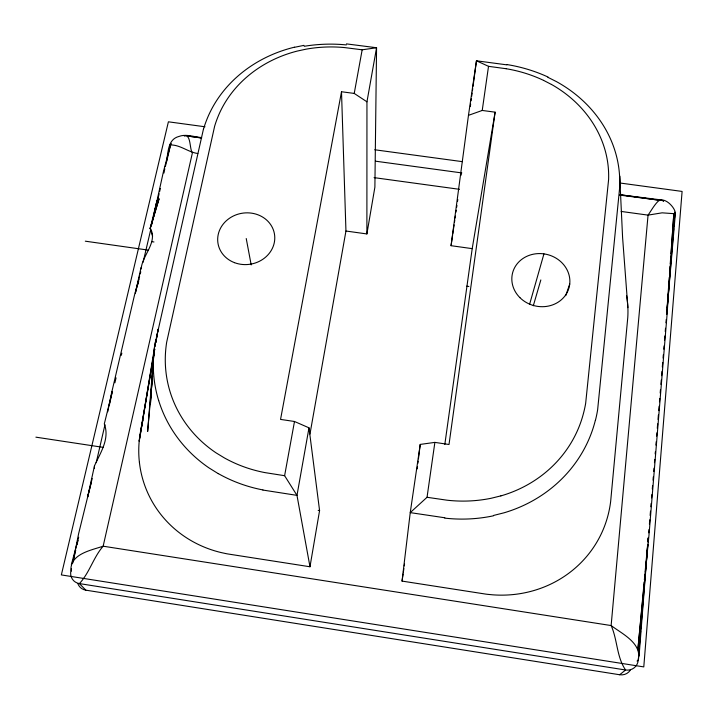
<?xml version="1.0" encoding="UTF-8"?>
<svg xmlns="http://www.w3.org/2000/svg" width="718" height="718" viewBox="0 0 718 718"><rect width="100%" height="100%" fill="white"/><g stroke="black" fill="none" stroke-linecap="round" stroke-linejoin="round"><path stroke-width="1.08" d="M366.952 101.812L354.225 93.43L341.508 91.742L345.95 231.025L366.889 233.942L366.952 101.812L376.564 47.747L346.453 43.888M637.063 661.054L638.248 660.111C642.224 643.131 622.129 633.895 611.135 625.558L103.15 546.201C91.15 550.284 69.933 553.91 70.929 570.675A11.721 10.887 -42.4 0 0 79.402 583.59L85.819 590.16L619.67 674.749A11.892 11.084 50.8 0 0 630.332 670.145M90.055 487.423L87.596 497.116L94.48 465.847C100.385 452.744 109.98 438.886 104.307 423.898L112.313 391.525L109.271 405.508M152.638 236.159L150.188 228.584L159.082 198.724L150.215 228.091C158.265 242.19 142.173 255.15 141.15 268.945M666.627 314.233L669.266 277.354M669.508 274.007L670.065 266.19M670.226 263.955L670.783 256.129M670.944 253.894L673.825 213.668L662.113 212.833L648.058 215.122L621.151 211.442M639.065 656.144L647.789 544.361M647.968 542.126L648.318 537.656L647.986 540.977M638.437 657.876L638.248 660.111A12.17 11.335 50.1 0 1 625.602 669.993L619.67 674.749M638.616 655.651L639.164 648.964M639.352 646.739L639.9 640.052M640.079 637.826L640.635 631.14M640.815 628.905L641.353 622.327M641.533 620.137L647.717 544.863M647.986 541.56L648.264 538.258M648.704 532.837L648.973 529.579M649.422 524.158L649.772 519.823M650.131 515.488L650.49 511.153M650.849 506.764L651.118 503.444M651.576 497.897L651.854 494.576M652.303 489.03L652.581 485.7M653.03 480.162L653.299 476.887M653.748 471.43L654.017 468.154M654.466 462.697L654.735 459.421M655.184 453.964L655.363 451.784M655.92 445.079L656.189 441.723M656.647 436.131L656.925 432.783M657.293 428.305L657.661 423.835M658.02 419.438L658.388 415.031M658.747 410.624L659.106 406.226M659.474 401.82L659.743 398.517M660.192 393.06L660.452 389.811M660.901 384.39L661.26 380.046M661.619 375.711L661.969 371.377M662.328 366.979L662.696 362.527M663.064 358.076L663.333 354.737M663.791 349.172L664.069 345.834M664.527 340.305L664.886 335.925M665.245 331.536L665.514 328.252M665.963 322.768L666.232 319.474M666.681 314.026L667.04 309.709M667.21 307.546L672.263 246.112M672.443 243.923L672.981 237.38M673.152 235.226L673.69 228.755M673.861 226.592L674.399 220.121M674.57 217.967L674.839 214.727A10.465 9.137 17.4 0 0 674.651 212.151M666.681 314.251L675.297 214.449C676.661 208.839 664.303 195.413 657.894 201.48C653.954 205.501 651.271 210.545 648.058 215.122L611.135 625.558C617.534 639.747 616.6 657.149 625.602 669.993L79.402 583.59C89.499 572.874 93.367 557.41 103.15 546.201L192.424 152.772C189.48 149.9 191.167 133.521 184.302 136.079M152.584 376.106L147.639 431.491L154.092 350.258L150.439 403.821L153.571 355.589A143.053 134.248 -5.7 0 1 154.783 344.99L203.445 129.132M152.88 372.786L153.275 368.352M155.25 346.202L155.447 343.985M155.644 341.768L155.842 339.551L139.202 441.247L151.049 371.035M644.163 582.047L637.862 649.754L649 534.91L667.022 315.139L673.825 213.668L675.297 214.449L674.444 215.579M644.369 579.821L644.89 574.274M645.096 572.058L647.681 544.307M626.545 295.457A109.54 100.107 13.1 0 1 627.783 317.41L610.65 501.505A115.383 110.078 24.3 0 1 601.864 532.577A114.871 109.576 24.3 0 1 492.665 594.818L487.666 594.342A95.332 91.258 26.7 0 1 485.53 594.073L402.053 581.095L410.238 512.625L420.236 444.415L434.875 442.387L449.01 444.496L495.106 112.17L482.227 110.455L468.468 115.347L451.057 245.691L472.202 248.643L495.106 112.17M417.212 468.872L417.481 466.655M417.894 463.316L418.172 461.091M418.45 458.874L420.236 444.415M461.073 175.228L461.378 173.011M470.344 106.354L470.64 104.128M471.089 100.798L471.385 98.572M471.681 96.356L472.13 93.017M472.435 90.8L472.731 88.574M473.027 86.348L476.465 60.797L506.917 64.862M444.819 444.442L472.202 248.643M444.819 517.777L410.238 512.625L427.039 497.287L434.875 442.387M482.227 110.455L488.518 66.334L476.465 60.797L468.468 115.347M402.053 581.095L403.103 573.924M403.363 572.138L403.884 568.566M404.27 565.892L404.53 564.106M451.057 245.691L452.645 234.777M452.789 233.79L454.09 224.913M454.521 221.961L454.808 220.004M455.095 218.039L455.374 216.082M455.948 212.178L456.235 210.221M456.657 207.305L456.944 205.357M457.51 201.471L457.797 199.532M151.417 368.837L151.785 366.647M152.162 364.448L153.266 357.869M154.011 353.48L153.643 355.67A137.802 129.312 -5.4 0 0 158.678 400.626M154.379 351.281L154.747 349.092M155.86 342.513L156.228 340.314M139.4 462.302A113.013 107.556 -18.4 0 0 221.027 552.537L225.811 553.578A93.78 89.553 -20.7 0 0 227.875 553.964L309.979 566.762L319.582 510.588L308.991 427.829L294.488 421.484L280.55 419.411L341.508 91.742M366.889 233.942L374.886 187.165L376.564 47.747L362.168 49.802L344.766 47.603A124.986 110.509 -2.6 0 0 305.895 49.201L297.315 51.059A117.366 103.563 -2.6 0 0 217.473 118.021A122.607 108.247 -2.3 0 0 214.637 126.215L166.675 342.19A130.272 121.8 -8 0 0 165.562 351.829A124.717 116.549 -8.6 0 0 216.181 452.932L224.411 457.931A132.292 123.451 -8 0 0 265.05 472.623L284.615 475.702L296.983 495.366L309.979 566.762M139.391 462.302A113.525 108.059 -18.3 0 1 140.683 430.8L153.921 353.606M154.298 351.398L154.675 349.19M155.815 342.576L156.192 340.368M308.991 427.829L296.983 495.366L262.914 490.062M309.97 434.04L345.95 231.025M284.615 475.702L294.488 421.484M354.225 93.43L362.168 49.802M73.191 561.009L78.621 533.689L92.182 478.547M140.692 430.8L142.523 422.426M151.704 224.707L163.489 171.369L170.543 144.928C180.433 144.839 188.421 152.297 197.791 153.508M163.937 173.047L164.808 168.757M165.248 166.612C168.793 156.721 165.813 139.911 178.854 136.483C186.231 133.656 194.031 137.039 201.516 137.551M107.718 411.791L111.505 393.276L134.454 295.313L139.624 276.116M94.48 465.847L94.408 468.504M152.97 219.232L156.973 200.771L150.188 228.584L150.17 228.118M141.087 267.437L135.334 293.204L138.888 279.32M142.81 421.143L142.954 420.506M71.441 568.503L71.351 571.106M72.706 563.083L75.722 550.221M76.979 544.827L77.993 540.483M96.212 462.652L104.963 424.724M114.889 382.82L116.038 377.883M121.324 355.32L121.827 353.157M137.955 284.22L138.682 281.106M143.106 262.223L150.618 230.092M157.386 201.175L159.118 193.752M159.62 191.643L160.356 188.475M166.72 161.281L170.543 144.928L169.619 145.162L170.346 145.79A10.115 8.831 -10.9 0 1 171.288 143.429M90.603 485.269L91.419 482.038M71.342 564.743L78.684 537.235M140.198 273.98L140.773 271.853M529.561 304.45L543.939 253.885M533.312 305.76L540.833 279.939M565.739 295.672L569.733 283.996M500.859 495.878L491.202 498.256A133.629 125.129 11.1 0 1 446.946 500.186L427.039 497.287M294.559 47.289L303.992 45.36M493.49 515.47L504.171 512.769A138.619 130.227 8 0 0 595.33 420.407M620.244 194.802L661.386 199.936M619.778 195.108L659.564 200.259L619.571 194.668M488.518 66.334L506.136 68.722M201.65 137.901L187.21 135.989L201.578 138.036M205.007 126.772L168.398 121.809L61.353 574.921L643.786 666.905L682.1 191.428L619.966 183.009M374.769 149.775L462.419 161.658M375.496 161.182L461.818 172.921M374.087 177.633L459.502 189.319M151.794 241.67L153.957 241.975M466.664 286.177L468.881 286.491M85.307 241.185L148.509 250.142M35.9 437.163L103.464 447.404M318.173 510.372L319.582 510.588M547.888 77.311L556.504 81.646A130.64 115.526 4.8 0 1 619.58 176M543.58 80.389L551.388 84.428M218.254 473.656L209.171 468.01A137.066 128.63 -5.4 0 1 158.705 400.617M662.22 200.259L663.603 201.507M246.229 238.529L251.192 264.906M627.873 307.636L622.596 237.568L619.706 176A136.088 120.364 5.2 0 1 619.858 185.603L597.636 409.754A144.426 135.81 9 0 1 595.41 420.434M304.199 46.293A137.057 116.648 -1 0 1 346.309 44.911M294.524 47.173A129.213 114.539 0.3 0 0 206.587 120.157A134.706 119.179 -0.7 0 0 203.49 129.141M262.941 489.936A145.036 137.82 -10.4 0 1 218.29 473.602M500.868 495.905A126.009 118.192 11.6 0 0 583.554 413.056A131.538 123.406 11 0 0 585.655 403.372L608.604 179.572A123.846 109.486 7 0 0 608.523 170.812A118.632 104.837 7.3 0 0 551.406 84.41M506.136 68.731A126.287 111.828 7.3 0 1 543.58 80.38M493.562 515.775A146.49 140.324 11.9 0 1 444.783 518.118M506.971 64.566A138.475 119.215 7.2 0 1 548.049 77.041M85.819 590.16A11.461 10.671 -43.1 0 1 77.894 583.761M158.086 329.347L156.605 338.124L158.086 329.347M234.508 262.662A28.621 25.812 -9.1 0 0 274.635 235.289A28.621 25.812 -9.1 0 0 229.527 218.227A28.621 25.812 -9.1 0 0 234.508 262.662M519.886 297.62A29.169 26.404 13.6 0 0 568.719 288.726A29.169 26.404 13.6 0 0 533.959 254.073A29.169 26.404 13.6 0 0 519.886 297.62"/></g></svg>
